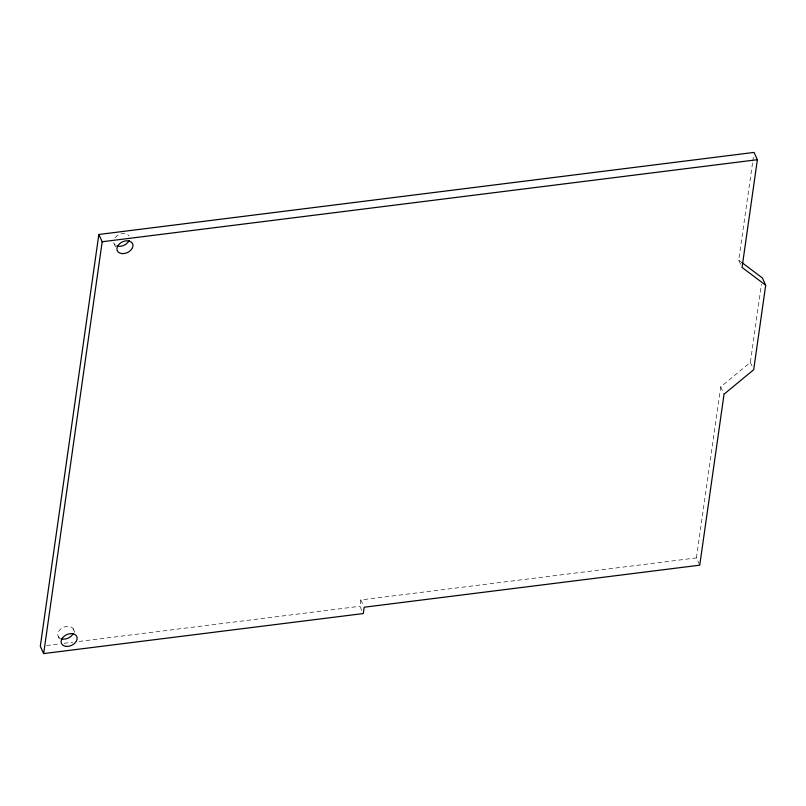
<?xml version="1.0" encoding="UTF-8"?>
<svg xmlns="http://www.w3.org/2000/svg" width="806" height="806" viewBox="0 0 806 806"><rect width="100%" height="100%" fill="white"/><g stroke="black" fill="none" stroke-linecap="round" stroke-linejoin="round"><path stroke-width="0.6" stroke-dasharray="4.03 3.02" d="M361.823 610.434L359.909 606.273L360.816 599.936L696.404 557.903L699.276 564.14M696.404 557.903L720.705 386.9L750.346 362.438L761.468 284.155M740.633 264.318L738.719 260.157L752.623 162.328M752.804 161.089L753.681 154.893M46.547 645.525L59.029 643.954M64.017 643.329L72.762 642.241M78.998 641.455L359.909 606.273M738.719 260.157L740.694 261.638M750.346 362.438L752.733 367.637M720.705 386.9L724.05 394.184M360.816 599.936L363.687 606.183M114.23 243.966L115.661 247.079M73.144 628.7L75.059 632.861M58.405 636.77L59.362 638.856M115.318 245.115A8.423 5.904 -24.7 0 1 113.646 242.535M115.127 237.629A8.423 5.904 -24.7 0 1 128.97 235.896M59.483 637.929A8.423 5.904 -24.7 0 1 63.543 627.27A8.423 5.904 -24.7 0 1 73.759 631.733"/><path stroke-width="1.21" d="M765.7 285.223L742.064 267.431L757.378 159.699L754.033 152.415L98.836 234.475L40.3 646.301L43.645 653.585L363.264 613.557L364.161 607.22L699.749 565.177L724.05 394.184L753.691 369.722L765.7 285.223L762.355 277.939L741.671 262.373M43.645 653.585L102.181 241.76L98.836 234.475M102.181 241.76L757.378 159.699M129.081 240.601A8.423 5.904 -24.7 0 1 116.83 245.921M73.255 633.415A8.423 5.904 -24.7 0 1 60.994 638.725M122.008 253.588A8.423 5.904 -24.7 0 0 132.899 244.601A8.423 5.904 -24.7 0 0 119.933 243.432A8.423 5.904 -24.7 0 0 122.008 253.588M66.183 646.392A8.423 5.904 -24.7 0 0 77.074 637.405A8.423 5.904 -24.7 0 0 64.107 636.246A8.423 5.904 -24.7 0 0 66.183 646.392"/></g></svg>
